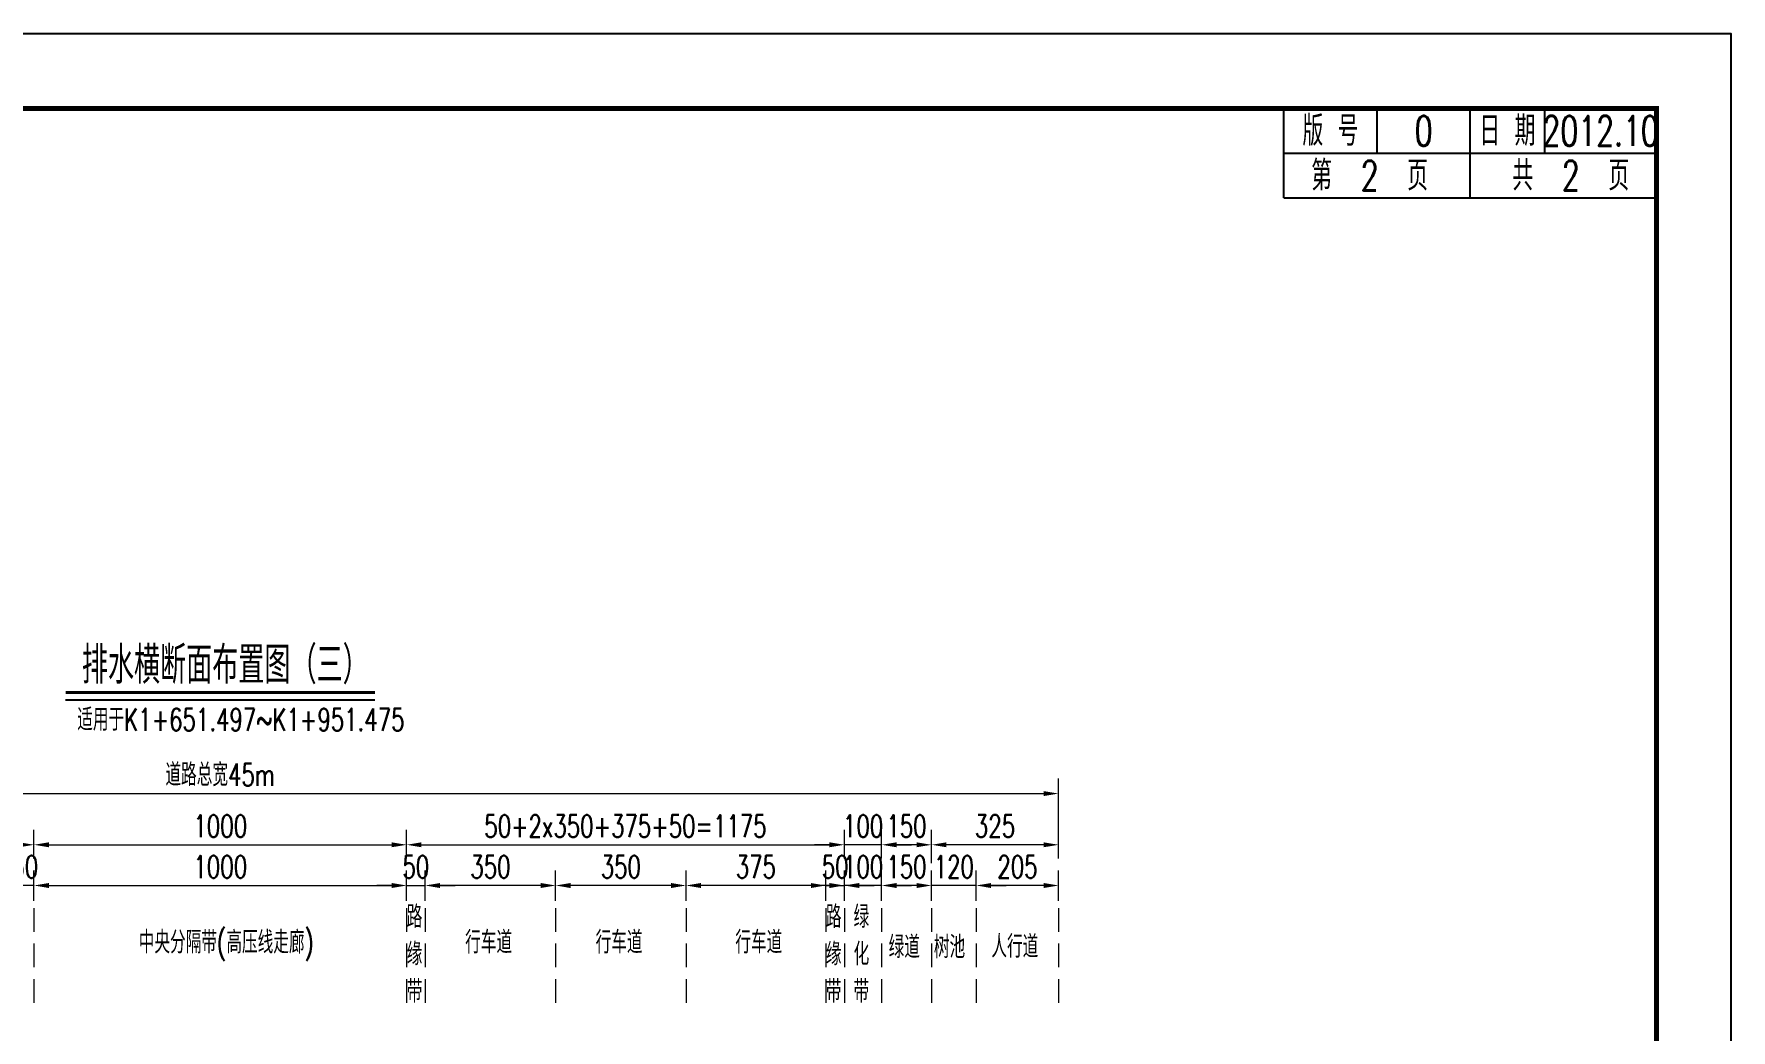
# Model space of a CAD drawing. Extents: x -1568 to -728, y -1287 to -990.
# Drawn here: x -955.9 to -728.2, y -1123.5 to -989.8 of the extents above; entities that cross this region are included whole.
import ezdxf
from ezdxf.enums import TextEntityAlignment as Align

# ---------------------------------------------------------------- set-up
doc = ezdxf.new("R2010")
doc.units = 0
doc.header["$LTSCALE"] = 5
doc.linetypes.add('DASHED', pattern=[19.05, 12.7, -6.35])
doc.layers.get('0').update_dxf_attribs({"linetype": 'CONTINUOUS'})
doc.layers.get('Defpoints').update_dxf_attribs({"linetype": 'CONTINUOUS'})
doc.layers.add('图框', color=7, linetype='CONTINUOUS')
doc.layers.add('文字', color=7, linetype='CONTINUOUS')
doc.layers.add('标注', color=4, linetype='CONTINUOUS', lineweight=15)
doc.styles.get("Standard").update_dxf_attribs({"font": 'simplex1.shx', "width": 0.7, "bigfont": 'hztxt.shx'})
doc.dimstyles.new('比例1：200', dxfattribs={"dimtxt": 3, "dimasz": 2, "dimexe": 2, "dimexo": 1, "dimgap": 1, "dimtad": 1, "dimlfac": 20, "dimzin": 13, "dimdsep": 46, "dimtxsty": 'Standard', "dimcen": -0.09, "dimclrd": 256, "dimclre": 256, "dimclrt": 7, "dimaunit": 1, "dimadec": 0, "dimazin": 2, "dimtfac": 0.0005, "dimtix": 1, "dimtmove": 2, "dimatfit": 3, "dimfxl": 0, "dimtolj": 1, "dimtzin": 13, "dimlwd": -1, "dimlwe": -1, "dimarcsym": 0})

# ---------------------------------------------------------------- blocks, each defined once
blk = doc.blocks.new('*D12')
at = {"layer": 'Defpoints', "color": 0}
for p in [(-818.44, -1091.73), (-1043.43, -1098.6), (-818.44, -1098.83)]:
    blk.add_point(p, dxfattribs=at)
at = {"layer": '标注'}
for p, q in [((-1043.43, -1097.6), (-1043.43, -1089.73)), ((-818.44, -1097.73), (-818.44, -1089.73)), ((-1041.43, -1091.73), (-820.44, -1091.73))]:
    blk.add_line(p, q, dxfattribs=at)
for points in [[(-1041.43, -1091.4), (-1041.43, -1092.06), (-1043.43, -1091.73)], [(-820.44, -1091.4), (-820.44, -1092.06), (-818.44, -1091.73)]]:
    blk.add_solid(points, dxfattribs=at)
at = {"layer": '标注', "color": 7, "insert": (-930.94, -1089.23), "char_height": 3, "attachment_point": 5}
blk.add_mtext('\\A1;道路总宽45m', dxfattribs=at)
blk = doc.blocks.new('*D13')
at = {"layer": 'Defpoints', "color": 0}
for p in [(-847.18, -1098.6), (-905.93, -1101.42), (-847.18, -1101.42)]:
    blk.add_point(p, dxfattribs=at)
at = {"layer": '标注'}
for p, q in [((-905.93, -1100.42), (-905.93, -1096.6)), ((-847.18, -1100.42), (-847.18, -1096.6)), ((-903.93, -1098.6), (-849.18, -1098.6))]:
    blk.add_line(p, q, dxfattribs=at)
for points in [[(-903.93, -1098.27), (-903.93, -1098.93), (-905.93, -1098.6)], [(-849.18, -1098.27), (-849.18, -1098.93), (-847.18, -1098.6)]]:
    blk.add_solid(points, dxfattribs=at)
at = {"layer": '标注', "color": 7, "insert": (-876.56, -1096.1), "char_height": 3, "attachment_point": 5}
blk.add_mtext('\\A1;50+2x350+375+50=1175', dxfattribs=at)
blk = doc.blocks.new('*D14')
at = {"layer": 'Defpoints', "color": 0}
for p in [(-905.93, -1098.6), (-955.93, -1101.42), (-905.93, -1101.42)]:
    blk.add_point(p, dxfattribs=at)
at = {"layer": '标注'}
for p, q in [((-955.93, -1100.42), (-955.93, -1096.6)), ((-905.93, -1100.42), (-905.93, -1096.6)), ((-953.93, -1098.6), (-907.93, -1098.6))]:
    blk.add_line(p, q, dxfattribs=at)
for points in [[(-953.93, -1098.27), (-953.93, -1098.93), (-955.93, -1098.6)], [(-907.93, -1098.27), (-907.93, -1098.93), (-905.93, -1098.6)]]:
    blk.add_solid(points, dxfattribs=at)
at = {"layer": '标注', "color": 7, "insert": (-930.93, -1096.1), "char_height": 3, "attachment_point": 5}
blk.add_mtext('\\A1;1000', dxfattribs=at)
blk = doc.blocks.new('*D29')
at = {"layer": 'Defpoints', "color": 0}
for p in [(-847.18, -1098.6), (-847.18, -1101.42), (-842.18, -1101.42)]:
    blk.add_point(p, dxfattribs=at)
at = {"layer": '标注'}
for p, q in [((-847.18, -1100.42), (-847.18, -1096.6)), ((-842.18, -1100.42), (-842.18, -1096.6)), ((-849.18, -1098.6), (-851.18, -1098.6)), ((-842.18, -1098.6), (-847.18, -1098.6)), ((-840.18, -1098.6), (-838.18, -1098.6))]:
    blk.add_line(p, q, dxfattribs=at)
for points in [[(-849.18, -1098.27), (-849.18, -1098.93), (-847.18, -1098.6)], [(-840.18, -1098.27), (-840.18, -1098.93), (-842.18, -1098.6)]]:
    blk.add_solid(points, dxfattribs=at)
at = {"layer": '标注', "color": 7, "insert": (-844.68, -1096.1), "char_height": 3, "attachment_point": 5}
blk.add_mtext('\\A1;100', dxfattribs=at)
blk = doc.blocks.new('*D38')
at = {"layer": 'Defpoints', "color": 0}
for p in [(-835.49, -1098.6), (-835.49, -1102.06), (-818.44, -1101.42)]:
    blk.add_point(p, dxfattribs=at)
at = {"layer": '标注'}
for p, q in [((-835.49, -1101.06), (-835.49, -1096.6)), ((-818.44, -1100.42), (-818.44, -1096.6)), ((-820.44, -1098.6), (-833.49, -1098.6))]:
    blk.add_line(p, q, dxfattribs=at)
for points in [[(-833.49, -1098.27), (-833.49, -1098.93), (-835.49, -1098.6)], [(-820.44, -1098.27), (-820.44, -1098.93), (-818.44, -1098.6)]]:
    blk.add_solid(points, dxfattribs=at)
at = {"layer": '标注', "color": 7, "insert": (-826.97, -1096.1), "char_height": 3, "attachment_point": 5}
blk.add_mtext('\\A1;325', dxfattribs=at)
blk = doc.blocks.new('*D39')
at = {"layer": 'Defpoints', "color": 0}
for p in [(-842.18, -1098.6), (-842.18, -1101.42), (-835.49, -1102.06)]:
    blk.add_point(p, dxfattribs=at)
at = {"layer": '标注'}
for p, q in [((-842.18, -1100.42), (-842.18, -1096.6)), ((-835.49, -1101.06), (-835.49, -1096.6)), ((-837.49, -1098.6), (-840.18, -1098.6))]:
    blk.add_line(p, q, dxfattribs=at)
for points in [[(-840.18, -1098.27), (-840.18, -1098.93), (-842.18, -1098.6)], [(-837.49, -1098.27), (-837.49, -1098.93), (-835.49, -1098.6)]]:
    blk.add_solid(points, dxfattribs=at)
at = {"layer": '标注', "color": 7, "insert": (-838.84, -1096.1), "char_height": 3, "attachment_point": 5}
blk.add_mtext('\\A1;150', dxfattribs=at)
blk = doc.blocks.new('*D51')
at = {"layer": 'Defpoints', "color": 0}
for p in [(-955.93, -1098.6), (-1014.68, -1101.42), (-955.93, -1101.42)]:
    blk.add_point(p, dxfattribs=at)
at = {"layer": '标注'}
for p, q in [((-1014.68, -1100.42), (-1014.68, -1096.6)), ((-955.93, -1100.42), (-955.93, -1096.6)), ((-1012.68, -1098.6), (-957.93, -1098.6))]:
    blk.add_line(p, q, dxfattribs=at)
for points in [[(-1012.68, -1098.27), (-1012.68, -1098.93), (-1014.68, -1098.6)], [(-957.93, -1098.27), (-957.93, -1098.93), (-955.93, -1098.6)]]:
    blk.add_solid(points, dxfattribs=at)
at = {"layer": '标注', "color": 7, "insert": (-985.31, -1096.1), "char_height": 3, "attachment_point": 5}
blk.add_mtext('\\A1;50+375+2x350+50=1175', dxfattribs=at)
blk = doc.blocks.new('series')
at = {"width": 0.75}
for tag, height, p in [('页码', 4, (-35, -19)), ('图名', 5, (-220, -282)), ('图号', 5, (-20, -282))]:
    blk.add_attdef(tag, text='', height=height, dxfattribs=at).set_placement(p, align=Align.MIDDLE_CENTER)
blk = doc.blocks.new('*D106')
at = {"layer": 'Defpoints', "color": 0}
for p in [(-958.43, -1104.06), (-958.43, -1107.1), (-955.93, -1107.1)]:
    blk.add_point(p, dxfattribs=at)
at = {"layer": '标注'}
for p, q in [((-958.43, -1106.1), (-958.43, -1102.06)), ((-955.93, -1106.1), (-955.93, -1102.06)), ((-960.43, -1104.06), (-962.43, -1104.06)), ((-955.93, -1104.06), (-958.43, -1104.06)), ((-953.93, -1104.06), (-951.93, -1104.06))]:
    blk.add_line(p, q, dxfattribs=at)
for points in [[(-960.43, -1103.73), (-960.43, -1104.4), (-958.43, -1104.06)], [(-953.93, -1103.73), (-953.93, -1104.4), (-955.93, -1104.06)]]:
    blk.add_solid(points, dxfattribs=at)
at = {"layer": '标注', "color": 7, "insert": (-957.18, -1101.56), "char_height": 3, "attachment_point": 5}
blk.add_mtext('\\A1;50', dxfattribs=at)
blk = doc.blocks.new('*D115')
at = {"layer": 'Defpoints', "color": 0}
for p in [(-903.43, -1104.06), (-905.93, -1107.1), (-903.43, -1107.1)]:
    blk.add_point(p, dxfattribs=at)
at = {"layer": '标注'}
for p, q in [((-905.93, -1106.1), (-905.93, -1102.06)), ((-903.43, -1106.1), (-903.43, -1102.06)), ((-907.93, -1104.06), (-909.93, -1104.06)), ((-905.93, -1104.06), (-903.43, -1104.06)), ((-901.43, -1104.06), (-899.43, -1104.06))]:
    blk.add_line(p, q, dxfattribs=at)
for points in [[(-907.93, -1103.73), (-907.93, -1104.4), (-905.93, -1104.06)], [(-901.43, -1103.73), (-901.43, -1104.4), (-903.43, -1104.06)]]:
    blk.add_solid(points, dxfattribs=at)
at = {"layer": '标注', "color": 7, "insert": (-904.68, -1101.56), "char_height": 3, "attachment_point": 5}
blk.add_mtext('\\A1;50', dxfattribs=at)
blk = doc.blocks.new('*D116')
at = {"layer": 'Defpoints', "color": 0}
for p in [(-903.43, -1104.06), (-903.43, -1107.1), (-885.93, -1107.1)]:
    blk.add_point(p, dxfattribs=at)
at = {"layer": '标注'}
for p, q in [((-903.43, -1106.1), (-903.43, -1102.06)), ((-885.93, -1106.1), (-885.93, -1102.06)), ((-887.93, -1104.06), (-901.43, -1104.06))]:
    blk.add_line(p, q, dxfattribs=at)
for points in [[(-901.43, -1103.73), (-901.43, -1104.4), (-903.43, -1104.06)], [(-887.93, -1103.73), (-887.93, -1104.4), (-885.93, -1104.06)]]:
    blk.add_solid(points, dxfattribs=at)
at = {"layer": '标注', "color": 7, "insert": (-894.68, -1101.56), "char_height": 3, "attachment_point": 5}
blk.add_mtext('\\A1;350', dxfattribs=at)
blk = doc.blocks.new('*D117')
at = {"layer": 'Defpoints', "color": 0}
for p in [(-885.93, -1104.06), (-885.93, -1107.1), (-868.43, -1107.1)]:
    blk.add_point(p, dxfattribs=at)
at = {"layer": '标注'}
for p, q in [((-885.93, -1106.1), (-885.93, -1102.06)), ((-868.43, -1106.1), (-868.43, -1102.06)), ((-870.43, -1104.06), (-883.93, -1104.06))]:
    blk.add_line(p, q, dxfattribs=at)
for points in [[(-883.93, -1103.73), (-883.93, -1104.4), (-885.93, -1104.06)], [(-870.43, -1103.73), (-870.43, -1104.4), (-868.43, -1104.06)]]:
    blk.add_solid(points, dxfattribs=at)
at = {"layer": '标注', "color": 7, "insert": (-877.18, -1101.56), "char_height": 3, "attachment_point": 5}
blk.add_mtext('\\A1;350', dxfattribs=at)
blk = doc.blocks.new('*D118')
at = {"layer": 'Defpoints', "color": 0}
for p in [(-868.43, -1104.06), (-868.43, -1107.1), (-849.68, -1107.1)]:
    blk.add_point(p, dxfattribs=at)
at = {"layer": '标注'}
for p, q in [((-868.43, -1106.1), (-868.43, -1102.06)), ((-849.68, -1106.1), (-849.68, -1102.06)), ((-851.68, -1104.06), (-866.43, -1104.06))]:
    blk.add_line(p, q, dxfattribs=at)
for points in [[(-866.43, -1103.73), (-866.43, -1104.4), (-868.43, -1104.06)], [(-851.68, -1103.73), (-851.68, -1104.4), (-849.68, -1104.06)]]:
    blk.add_solid(points, dxfattribs=at)
at = {"layer": '标注', "color": 7, "insert": (-859.06, -1101.56), "char_height": 3, "attachment_point": 5}
blk.add_mtext('\\A1;375', dxfattribs=at)
blk = doc.blocks.new('*D119')
at = {"layer": 'Defpoints', "color": 0}
for p in [(-842.18, -1104.06), (-842.18, -1107.1), (-835.49, -1107.1)]:
    blk.add_point(p, dxfattribs=at)
at = {"layer": '标注'}
for p, q in [((-842.18, -1106.1), (-842.18, -1102.06)), ((-835.49, -1106.1), (-835.49, -1102.06)), ((-837.49, -1104.06), (-840.18, -1104.06))]:
    blk.add_line(p, q, dxfattribs=at)
for points in [[(-840.18, -1103.73), (-840.18, -1104.4), (-842.18, -1104.06)], [(-837.49, -1103.73), (-837.49, -1104.4), (-835.49, -1104.06)]]:
    blk.add_solid(points, dxfattribs=at)
at = {"layer": '标注', "color": 7, "insert": (-838.84, -1101.56), "char_height": 3, "attachment_point": 5}
blk.add_mtext('\\A1;150', dxfattribs=at)
blk = doc.blocks.new('*D120')
at = {"layer": 'Defpoints', "color": 0}
for p in [(-835.49, -1104.06), (-835.49, -1107.1), (-829.49, -1107.1)]:
    blk.add_point(p, dxfattribs=at)
at = {"layer": '标注'}
for p, q in [((-835.49, -1106.1), (-835.49, -1102.06)), ((-829.49, -1106.1), (-829.49, -1102.06)), ((-837.49, -1104.06), (-839.49, -1104.06)), ((-829.49, -1104.06), (-835.49, -1104.06)), ((-827.49, -1104.06), (-825.49, -1104.06))]:
    blk.add_line(p, q, dxfattribs=at)
for points in [[(-837.49, -1103.73), (-837.49, -1104.4), (-835.49, -1104.06)], [(-827.49, -1103.73), (-827.49, -1104.4), (-829.49, -1104.06)]]:
    blk.add_solid(points, dxfattribs=at)
at = {"layer": '标注', "color": 7, "insert": (-832.49, -1101.56), "char_height": 3, "attachment_point": 5}
blk.add_mtext('\\A1;120', dxfattribs=at)
blk = doc.blocks.new('*D121')
at = {"layer": 'Defpoints', "color": 0}
for p in [(-829.49, -1104.06), (-829.49, -1107.1), (-818.43, -1107.1)]:
    blk.add_point(p, dxfattribs=at)
at = {"layer": '标注'}
for p, q in [((-829.49, -1106.1), (-829.49, -1102.06)), ((-818.43, -1106.1), (-818.43, -1102.06)), ((-820.43, -1104.06), (-827.49, -1104.06))]:
    blk.add_line(p, q, dxfattribs=at)
for points in [[(-827.49, -1103.73), (-827.49, -1104.4), (-829.49, -1104.06)], [(-820.43, -1103.73), (-820.43, -1104.4), (-818.43, -1104.06)]]:
    blk.add_solid(points, dxfattribs=at)
at = {"layer": '标注', "color": 7, "insert": (-823.96, -1101.56), "char_height": 3, "attachment_point": 5}
blk.add_mtext('\\A1;205', dxfattribs=at)
blk = doc.blocks.new('*D122')
at = {"layer": 'Defpoints', "color": 0}
for p in [(-847.18, -1104.06), (-849.68, -1107.1), (-847.18, -1107.1)]:
    blk.add_point(p, dxfattribs=at)
at = {"layer": '标注'}
for p, q in [((-849.68, -1106.1), (-849.68, -1102.06)), ((-847.18, -1106.1), (-847.18, -1102.06)), ((-851.68, -1104.06), (-853.68, -1104.06)), ((-849.68, -1104.06), (-847.18, -1104.06)), ((-845.18, -1104.06), (-843.18, -1104.06))]:
    blk.add_line(p, q, dxfattribs=at)
for points in [[(-851.68, -1103.73), (-851.68, -1104.4), (-849.68, -1104.06)], [(-845.18, -1103.73), (-845.18, -1104.4), (-847.18, -1104.06)]]:
    blk.add_solid(points, dxfattribs=at)
at = {"layer": '标注', "color": 7, "insert": (-848.43, -1101.56), "char_height": 3, "attachment_point": 5}
blk.add_mtext('\\A1;50', dxfattribs=at)
blk = doc.blocks.new('*D123')
at = {"layer": 'Defpoints', "color": 0}
for p in [(-847.18, -1104.06), (-847.18, -1106.88), (-842.18, -1106.88)]:
    blk.add_point(p, dxfattribs=at)
at = {"layer": '标注'}
for p, q in [((-847.18, -1105.88), (-847.18, -1102.06)), ((-842.18, -1105.88), (-842.18, -1102.06)), ((-849.18, -1104.06), (-851.18, -1104.06)), ((-842.18, -1104.06), (-847.18, -1104.06)), ((-840.18, -1104.06), (-838.18, -1104.06))]:
    blk.add_line(p, q, dxfattribs=at)
for points in [[(-849.18, -1103.73), (-849.18, -1104.4), (-847.18, -1104.06)], [(-840.18, -1103.73), (-840.18, -1104.4), (-842.18, -1104.06)]]:
    blk.add_solid(points, dxfattribs=at)
at = {"layer": '标注', "color": 7, "insert": (-844.68, -1101.56), "char_height": 3, "attachment_point": 5}
blk.add_mtext('\\A1;100', dxfattribs=at)
blk = doc.blocks.new('*D124')
at = {"layer": 'Defpoints', "color": 0}
for p in [(-905.93, -1104.06), (-955.93, -1106.88), (-905.93, -1106.88)]:
    blk.add_point(p, dxfattribs=at)
at = {"layer": '标注'}
for p, q in [((-955.93, -1105.88), (-955.93, -1102.06)), ((-905.93, -1105.88), (-905.93, -1102.06)), ((-953.93, -1104.06), (-907.93, -1104.06))]:
    blk.add_line(p, q, dxfattribs=at)
for points in [[(-953.93, -1103.73), (-953.93, -1104.4), (-955.93, -1104.06)], [(-907.93, -1103.73), (-907.93, -1104.4), (-905.93, -1104.06)]]:
    blk.add_solid(points, dxfattribs=at)
at = {"layer": '标注', "color": 7, "insert": (-930.93, -1101.56), "char_height": 3, "attachment_point": 5}
blk.add_mtext('\\A1;1000', dxfattribs=at)

msp = doc.modelspace()

# ---------------------------------------------------------------- linework, layer by layer
msp.add_line((-951.69418, -1079.16613), (-910.18233, -1079.16613))
msp.add_lwpolyline([(-728.20035, -1286.82642), (-728.20035, -989.82642), (-1148.20035, -989.82642), (-1148.20035, -1286.82642)], close=True)
msp.add_lwpolyline([(-728.20035, -1286.82642), (-728.20035, -989.82642), (-1148.20035, -989.82642), (-1148.20035, -1286.82642)], close=True)
at = {"const_width": 0.4}
msp.add_lwpolyline([(-951.69592, -1078.16613), (-910.18233, -1078.16613)], dxfattribs=at)
at = {"layer": '图框'}
for p, q in [((-788.20035, -1011.82642), (-788.20035, -999.82642)), ((-775.70035, -1005.82642), (-775.70035, -999.82642)), ((-763.20035, -1005.82642), (-763.20035, -999.82642)), ((-753.20035, -1005.82642), (-753.20035, -999.82642)), ((-788.20035, -1005.82642), (-738.20035, -1005.82642)), ((-763.20035, -1011.82642), (-763.20035, -1005.82642)), ((-788.20035, -1011.82642), (-738.20035, -1011.82642))]:
    msp.add_line(p, q, dxfattribs=at)
at = {"layer": '图框', "const_width": 0.7}
msp.add_lwpolyline([(-738.20035, -999.82642), (-1118.20035, -999.82642), (-1118.20035, -1276.82642), (-738.20035, -1276.82642), (-738.20035, -999.82642)], dxfattribs=at)
at = {"layer": '标注', "linetype": 'DASHED', "ltscale": 0.05}
for p, q in [((-955.93411, -1107.10126), (-955.93411, -1120.40278)), ((-905.93411, -1107.10126), (-905.93411, -1120.40278)), ((-903.43411, -1107.10126), (-903.43411, -1120.40278)), ((-885.93411, -1107.10126), (-885.93411, -1120.40278)), ((-868.43411, -1107.10126), (-868.43411, -1120.40278)), ((-849.68411, -1107.10126), (-849.68411, -1120.40278)), ((-847.18411, -1107.10126), (-847.18411, -1120.40278)), ((-842.18411, -1107.10126), (-842.18411, -1120.40278)), ((-835.4925, -1107.10126), (-835.4925, -1120.40278)), ((-829.4925, -1107.10126), (-829.4925, -1120.40278)), ((-818.43411, -1107.10126), (-818.43411, -1120.40278))]:
    msp.add_line(p, q, dxfattribs=at)

# ---------------------------------------------------------------- block references
at = {"layer": '图框'}
ref = msp.add_blockref('series', (-728.20035, -989.82642), dxfattribs=at)
ref.add_attrib('页码', '第  2  页     共  2  页', dxfattribs={"layer": '0', "height": 4, "width": 0.7}).set_placement((-763.20035, -1008.82642), align=Align.MIDDLE_CENTER)
ref.add_attrib('图名', '排水横断面布置图', dxfattribs={"layer": '0', "height": 5, "width": 0.7}).set_placement((-948.20035, -1271.82642), align=Align.MIDDLE_CENTER)
ref.add_attrib('图号', 'S3-32-5', dxfattribs={"layer": '0', "height": 5, "width": 0.7}).set_placement((-748.20035, -1271.82642), align=Align.MIDDLE_CENTER)

# ---------------------------------------------------------------- texts
at = {"layer": '图框', "width": 0.7}
for s, p in [('版 号', (-781.95035, -1002.82642)), ('0', (-769.45035, -1002.82642)), ('日 期', (-758.20035, -1002.82642)), ('2012.10', (-745.70035, -1002.82642))]:
    msp.add_text(s, height=4, dxfattribs=at).set_placement(p, align=Align.MIDDLE_CENTER)
at = {"layer": '文字', "width": 0.7}
for s, height, p in [('排水横断面布置图（三）', 5, (-949.50571, -1076.99107)), ('适用于K1+651.497~K1+951.475', 3, (-950.12501, -1083.30408)), ('中央分隔带(高压线走廊)', 3, (-941.87519, -1113.18146)), ('行车道', 3, (-898.06766, -1113.18146)), ('行车道', 3, (-880.56766, -1113.18146)), ('行车道', 3, (-861.81766, -1113.18146)), ('绿道', 3, (-841.24156, -1113.81583)), ('树池', 3, (-835.17542, -1113.81583)), ('人行道', 3, (-827.45697, -1113.75202))]:
    msp.add_text(s, height=height, dxfattribs=at).set_placement(p)
at = {"layer": '文字', "char_height": 3, "width": 2.4693725, "attachment_point": 3}
for s, insert in [('路缘带', (-903.81261, -1106.75756)), ('路缘带', (-847.56261, -1106.75756)), ('绿化带', (-843.84726, -1106.75756))]:
    msp.add_mtext(s, dxfattribs=dict(at, insert=insert))

# ---------------------------------------------------------------- dimensions: what is measured, and where the dimension line sits
at = {"layer": '标注'}
dim = msp.add_linear_dim(base=(-818.4424, -1091.72909), p1=(-1043.43411, -1098.60031), p2=(-818.4424, -1098.83384), text='道路总宽45m', dimstyle='比例1：200', override={"dimtxsty": 'Standard'}, dxfattribs=at)
dim.commit()
dim.dimension.update_dxf_attribs({"geometry": '*D12', "text_midpoint": (-930.93825, -1089.22909)})
for base, p1, p2, text, picture, middle in [((-955.93411, -1098.60031), (-1014.68411, -1101.41517), (-955.93411, -1101.41517), '50+375+2x350+50=1175', '*D51', (-985.30911, -1096.10031)), ((-847.18411, -1098.60031), (-905.93411, -1101.41517), (-847.18411, -1101.41517), '50+2x350+375+50=1175', '*D13', (-876.55911, -1096.10031)), ((-842.18411, -1098.59926), (-835.4925, -1102.0633), (-842.18411, -1101.41517), '150', '*D39', (-838.83831, -1096.09926)), ((-835.4925, -1098.59926), (-818.4424, -1101.41517), (-835.4925, -1102.0633), '325', '*D38', (-826.96745, -1096.09926)), ((-842.18411, -1104.0633), (-835.4925, -1107.10126), (-842.18411, -1107.10126), '150', '*D119', (-838.83831, -1101.5633)), ((-829.4925, -1104.0633), (-818.43411, -1107.10126), (-829.4925, -1107.10126), '205', '*D121', (-823.96331, -1101.5633))]:
    dim = msp.add_linear_dim(base=base, p1=p1, p2=p2, angle=180, text=text, dimstyle='比例1：200', override={"dimtxsty": 'Standard'}, dxfattribs=at)
    dim.commit()
    dim.dimension.update_dxf_attribs({"geometry": picture, "text_midpoint": middle})
for base, p1, p2, picture, middle in [((-905.93411, -1098.60031), (-955.93411, -1101.41517), (-905.93411, -1101.41517), '*D14', (-930.93411, -1096.10031)), ((-958.43411, -1104.0633), (-955.93411, -1107.10126), (-958.43411, -1107.10126), '*D106', (-957.18411, -1101.5633)), ((-905.93411, -1104.0633), (-955.93411, -1106.87817), (-905.93411, -1106.87817), '*D124', (-930.93411, -1101.5633)), ((-903.43411, -1104.0633), (-885.93411, -1107.10126), (-903.43411, -1107.10126), '*D116', (-894.68411, -1101.5633)), ((-885.93411, -1104.0633), (-868.43411, -1107.10126), (-885.93411, -1107.10126), '*D117', (-877.18411, -1101.5633)), ((-868.43411, -1104.0633), (-849.68411, -1107.10126), (-868.43411, -1107.10126), '*D118', (-859.05911, -1101.5633))]:
    dim = msp.add_linear_dim(base=base, p1=p1, p2=p2, dimstyle='比例1：200', override={"dimtxsty": 'Standard'}, dxfattribs=at)
    dim.commit()
    dim.dimension.update_dxf_attribs({"geometry": picture, "text_midpoint": middle})
for base, p1, p2, picture, middle in [((-847.18411, -1098.60031), (-842.18411, -1101.41517), (-847.18411, -1101.41517), '*D29', (-844.68411, -1096.10031)), ((-903.43411, -1104.0633), (-905.93411, -1107.10126), (-903.43411, -1107.10126), '*D115', (-904.68411, -1101.5633)), ((-847.18411, -1104.0633), (-849.68411, -1107.10126), (-847.18411, -1107.10126), '*D122', (-848.43411, -1101.5633)), ((-847.18411, -1104.0633), (-842.18411, -1106.87817), (-847.18411, -1106.87817), '*D123', (-844.68411, -1101.5633)), ((-835.4925, -1104.0633), (-829.4925, -1107.10126), (-835.4925, -1107.10126), '*D120', (-832.4925, -1101.5633))]:
    dim = msp.add_linear_dim(base=base, p1=p1, p2=p2, angle=180, dimstyle='比例1：200', override={"dimtxsty": 'Standard'}, dxfattribs=at)
    dim.commit()
    dim.dimension.update_dxf_attribs({"geometry": picture, "text_midpoint": middle})

doc.saveas('drawing.dxf')
